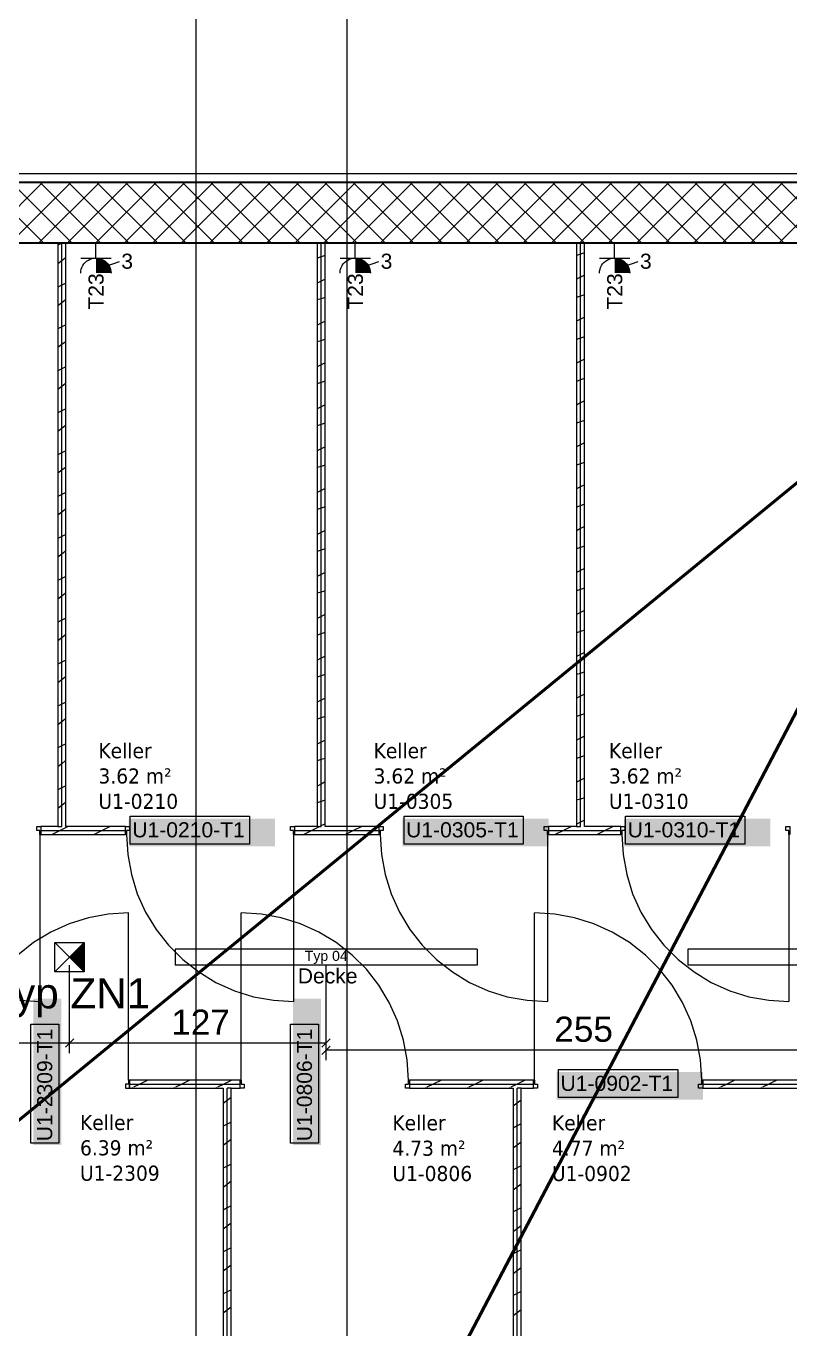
# Model space of a CAD drawing. Extents: x -1132 to 613, y -179 to 712.
# Drawn here: x -728.7 to -652.8, y 447.5 to 577 of the extents above; entities that cross this region are included whole.
import ezdxf
from ezdxf.lldxf.tags import DXFTag

# ---------------------------------------------------------------- set-up
doc = ezdxf.new("R2010")
doc.units = 0
doc.layers.get('0').update_dxf_attribs({"lineweight": 13})
for name, color, linetype, lineweight in [('A-AREA-____-IDEN', 7, 'Continuous', 5), ('A-DOOR-____-IDEN', 7, 'Continuous', 5), ('A-DOOR-FRAM-MCUT', 7, 'Continuous', 9), ('A-DOOR-OPNG-OTLN', 7, 'Continuous', 9), ('A-WALL-____-MCUT', 7, 'Continuous', 35), ('A-WALL-____-PATT', 7, 'Continuous', 35), ('A-WALL-FNSH-MCUT', 7, 'Continuous', 35), ('S-GRID-____-OTLN', 7, 'Continuous', 5)]:
    doc.layers.add(name, color=color, linetype=linetype, lineweight=lineweight)
for name, color, linetype, lineweight, true_color in [('A-DETL-____-OTLN', 5, 'Continuous', 9, 0x0000ff), ('EL01_VVV_Mass', 7, 'Continuous', 13, 0xb2b200), ('EL01_WAN_Kraft', 1, 'Continuous', 13, 0xff0000), ('EL01_WAN_Leuchten', 7, 'Continuous', 13, 0x0080ff), ('EL01_WAN_Leuchtentyp', 7, 'Continuous', 13, 0x0099ff), ('EL01_WAN_Notbeleuchtungen', 7, 'Continuous', 13, 0x009900), ('EL01_WAN_Notbeleuchtungentyp', 7, 'Continuous', 13, 0x009900), ('X_Geometrie', 3, 'Continuous', 50, 0x00ff00)]:
    doc.layers.add(name, color=color, linetype=linetype, lineweight=lineweight, true_color=true_color)
doc.styles.get("Standard").update_dxf_attribs({"font": 'arial.ttf'})
tags = doc.linetypes.add('_Rasterlinie_', pattern=[0.375, 0.2, -0.05, 0.075, -0.05]).pattern_tags.tags
tags[10:11] = [DXFTag(74, 4), DXFTag(75, 0), DXFTag(340, '0'), DXFTag(46, 1.0), DXFTag(50, 0.0), DXFTag(44, 0.0), DXFTag(45, 0.0)]
tags[8:9] = [DXFTag(74, 4), DXFTag(75, 0), DXFTag(340, '0'), DXFTag(46, 1.0), DXFTag(50, 0.0), DXFTag(44, 0.0), DXFTag(45, 0.0)]
tags[6:7] = [DXFTag(74, 4), DXFTag(75, 0), DXFTag(340, '0'), DXFTag(46, 1.0), DXFTag(50, 0.0), DXFTag(44, 0.0), DXFTag(45, 0.0)]
tags[4:5] = [DXFTag(74, 4), DXFTag(75, 0), DXFTag(340, '0'), DXFTag(46, 1.0), DXFTag(50, 0.0), DXFTag(44, 0.0), DXFTag(45, 0.0)]
tags = doc.linetypes.add('_Strichliert - Fein_', pattern=[0.15, 0.1, -0.05]).pattern_tags.tags
tags[6:7] = [DXFTag(74, 4), DXFTag(75, 0), DXFTag(340, '0'), DXFTag(46, 1.0), DXFTag(50, 0.0), DXFTag(44, 0.0), DXFTag(45, 0.0)]
tags[4:5] = [DXFTag(74, 4), DXFTag(75, 0), DXFTag(340, '0'), DXFTag(46, 1.0), DXFTag(50, 0.0), DXFTag(44, 0.0), DXFTag(45, 0.0)]

# ---------------------------------------------------------------- blocks, each defined once
blk = doc.blocks.new('Referenz-A0UNPDE96I', base_point=(-1115.89, -117.37))
at = {"layer": 'A-DETL-____-OTLN', "color": 0, "linetype": '_Strichliert - Fein_', "ltscale": 0.13}
blk.add_line((72.2, 562.36), (-1107.61, 562.36), dxfattribs=at)
at = {"layer": 'A-DOOR-____-IDEN', "color": 0, "linetype": 'Continuous', "ltscale": 0.13}
for p, q in [((-718.34, 498.51), (-706.5, 498.51)), ((-718.34, 495.73), (-718.34, 498.51)), ((-706.5, 498.51), (-706.5, 495.73)), ((-691.14, 498.51), (-679.3, 498.51)), ((-691.14, 495.73), (-691.14, 498.51)), ((-679.3, 498.51), (-679.3, 495.73)), ((-669.14, 498.51), (-657.3, 498.51)), ((-669.14, 495.73), (-669.14, 498.51)), ((-657.3, 498.51), (-657.3, 495.73)), ((-706.5, 495.73), (-718.34, 495.73)), ((-679.3, 495.73), (-691.14, 495.73)), ((-657.3, 495.73), (-669.14, 495.73)), ((-728.21, 466), (-728.21, 477.84)), ((-728.21, 477.84), (-725.43, 477.84)), ((-725.43, 477.84), (-725.43, 466)), ((-702.41, 466), (-702.41, 477.84)), ((-702.41, 477.84), (-699.63, 477.84)), ((-699.63, 477.84), (-699.63, 466)), ((-675.8, 473.31), (-663.96, 473.31)), ((-675.8, 470.53), (-675.8, 473.31)), ((-663.96, 473.31), (-663.96, 470.53)), ((-663.96, 470.53), (-675.8, 470.53)), ((-725.43, 466), (-728.21, 466)), ((-699.63, 466), (-702.41, 466))]:
    blk.add_line(p, q, dxfattribs=at)
at = {"layer": 'A-DOOR-____-IDEN', "color": 7, "linetype": 'Continuous', "ltscale": 0.13, "true_color": 0xffffff}
for points in [[(-718.51, 495.51), (-703.97, 495.51), (-718.51, 498.27)], [(-703.97, 495.51), (-718.51, 498.27), (-703.97, 498.27)], [(-691.31, 495.51), (-676.77, 495.51), (-691.31, 498.27)], [(-676.77, 495.51), (-691.31, 498.27), (-676.77, 498.27)], [(-669.31, 495.51), (-654.77, 495.51), (-669.31, 498.27)], [(-654.77, 495.51), (-669.31, 498.27), (-654.77, 498.27)], [(-727.96, 465.83), (-725.2, 465.83), (-727.96, 480.37)], [(-725.2, 465.83), (-727.96, 480.37), (-725.2, 480.37)], [(-702.16, 465.83), (-699.4, 465.83), (-702.16, 480.37)], [(-699.4, 465.83), (-702.16, 480.37), (-699.4, 480.37)], [(-675.98, 470.31), (-661.44, 470.31), (-675.98, 473.07)], [(-661.44, 470.31), (-675.98, 473.07), (-661.44, 473.07)]]:
    blk.add_solid(points, dxfattribs=at)
at = {"layer": 'A-DOOR-FRAM-MCUT', "color": 0, "linetype": 'Continuous', "ltscale": 0.13}
for p, q in [((-727.61, 497.48), (-727.21, 497.48)), ((-727.61, 497.08), (-727.61, 497.48)), ((-727.21, 497.48), (-727.21, 496.68)), ((-718.81, 497.48), (-718.41, 497.48)), ((-718.81, 496.68), (-718.81, 497.48)), ((-718.41, 497.48), (-718.41, 497.08)), ((-702.41, 497.48), (-702.01, 497.48)), ((-702.41, 497.08), (-702.41, 497.48)), ((-702.01, 497.48), (-702.01, 496.68)), ((-693.61, 497.48), (-693.21, 497.48)), ((-693.61, 496.68), (-693.61, 497.48)), ((-693.21, 497.48), (-693.21, 497.08)), ((-677.21, 497.48), (-676.81, 497.48)), ((-677.21, 497.08), (-677.21, 497.48)), ((-676.81, 497.48), (-676.81, 496.68)), ((-669.61, 497.48), (-669.21, 497.48)), ((-669.61, 496.68), (-669.61, 497.48)), ((-669.21, 497.48), (-669.21, 497.08)), ((-653.21, 497.48), (-652.81, 497.48)), ((-653.21, 497.08), (-653.21, 497.48)), ((-652.81, 497.48), (-652.81, 496.68)), ((-727.31, 497.08), (-727.61, 497.08)), ((-727.31, 496.68), (-727.31, 497.08)), ((-727.21, 496.68), (-727.31, 496.68)), ((-718.71, 496.68), (-718.81, 496.68)), ((-718.71, 497.08), (-718.71, 496.68)), ((-718.41, 497.08), (-718.71, 497.08)), ((-702.11, 497.08), (-702.41, 497.08)), ((-702.11, 496.68), (-702.11, 497.08)), ((-702.01, 496.68), (-702.11, 496.68)), ((-693.51, 496.68), (-693.61, 496.68)), ((-693.51, 497.08), (-693.51, 496.68)), ((-693.21, 497.08), (-693.51, 497.08)), ((-676.91, 497.08), (-677.21, 497.08)), ((-676.91, 496.68), (-676.91, 497.08)), ((-676.81, 496.68), (-676.91, 496.68)), ((-669.51, 496.68), (-669.61, 496.68)), ((-669.51, 497.08), (-669.51, 496.68)), ((-669.21, 497.08), (-669.51, 497.08)), ((-652.91, 497.08), (-653.21, 497.08)), ((-652.91, 496.68), (-652.91, 497.08)), ((-652.81, 496.68), (-652.91, 496.68)), ((-718.51, 471.88), (-718.81, 471.88)), ((-718.81, 471.88), (-718.81, 471.48)), ((-718.81, 471.48), (-718.41, 471.48)), ((-718.41, 472.28), (-718.51, 472.28)), ((-718.51, 472.28), (-718.51, 471.88)), ((-718.41, 471.48), (-718.41, 472.28)), ((-707.41, 471.48), (-707.41, 472.28)), ((-707.41, 472.28), (-707.31, 472.28)), ((-707.01, 471.48), (-707.41, 471.48)), ((-707.31, 472.28), (-707.31, 471.88)), ((-707.31, 471.88), (-707.01, 471.88)), ((-707.01, 471.88), (-707.01, 471.48)), ((-691.01, 471.88), (-690.71, 471.88)), ((-691.01, 471.48), (-691.01, 471.88)), ((-690.61, 471.48), (-691.01, 471.48)), ((-690.71, 471.88), (-690.71, 472.28)), ((-690.71, 472.28), (-690.61, 472.28)), ((-690.61, 472.28), (-690.61, 471.48)), ((-678.28, 471.48), (-678.28, 472.28)), ((-678.28, 472.28), (-678.18, 472.28)), ((-677.88, 471.48), (-678.28, 471.48)), ((-678.18, 472.28), (-678.18, 471.88)), ((-678.18, 471.88), (-677.88, 471.88)), ((-677.88, 471.88), (-677.88, 471.48)), ((-661.88, 471.88), (-661.58, 471.88)), ((-661.88, 471.48), (-661.88, 471.88)), ((-661.48, 471.48), (-661.88, 471.48)), ((-661.58, 471.88), (-661.58, 472.28)), ((-661.58, 472.28), (-661.48, 472.28)), ((-661.48, 472.28), (-661.48, 471.48))]:
    blk.add_line(p, q, dxfattribs=at)
at = {"layer": 'A-DOOR-OPNG-OTLN', "color": 0, "linetype": 'Continuous', "ltscale": 0.13}
for p, q in [((-727.31, 496.68), (-727.31, 480.08)), ((-718.71, 496.68), (-718.59, 494.68)), ((-702.11, 496.68), (-702.11, 480.08)), ((-693.51, 496.68), (-693.39, 494.68)), ((-676.91, 496.68), (-676.91, 480.08)), ((-669.51, 496.68), (-669.39, 494.68)), ((-652.91, 496.68), (-652.91, 480.08)), ((-718.59, 494.68), (-718.23, 492.71)), ((-693.39, 494.68), (-693.03, 492.71)), ((-669.39, 494.68), (-669.03, 492.71)), ((-718.23, 492.71), (-717.64, 490.79)), ((-693.03, 492.71), (-692.44, 490.79)), ((-669.03, 492.71), (-668.44, 490.79)), ((-717.64, 490.79), (-716.81, 488.96)), ((-692.44, 490.79), (-691.61, 488.96)), ((-668.44, 490.79), (-667.61, 488.96)), ((-722.49, 488.4), (-724.4, 487.8)), ((-720.52, 488.76), (-722.49, 488.4)), ((-718.51, 488.88), (-720.52, 488.76)), ((-718.51, 472.28), (-718.51, 488.88)), ((-716.81, 488.96), (-715.78, 487.25)), ((-707.31, 472.28), (-707.31, 488.88)), ((-705.31, 488.76), (-707.31, 488.88)), ((-703.34, 488.4), (-705.31, 488.76)), ((-701.43, 487.8), (-703.34, 488.4)), ((-691.61, 488.96), (-690.58, 487.25)), ((-678.18, 472.28), (-678.18, 488.88)), ((-676.18, 488.76), (-678.18, 488.88)), ((-674.21, 488.4), (-676.18, 488.76)), ((-672.29, 487.8), (-674.21, 488.4)), ((-667.61, 488.96), (-666.58, 487.25)), ((-726.23, 486.98), (-727.94, 485.94)), ((-724.4, 487.8), (-726.23, 486.98)), ((-715.78, 487.25), (-714.54, 485.67)), ((-699.6, 486.98), (-701.43, 487.8)), ((-697.88, 485.94), (-699.6, 486.98)), ((-690.58, 487.25), (-689.34, 485.67)), ((-670.47, 486.98), (-672.29, 487.8)), ((-668.75, 485.94), (-670.47, 486.98)), ((-666.58, 487.25), (-665.34, 485.67)), ((-727.94, 485.94), (-729.52, 484.7)), ((-714.54, 485.67), (-713.12, 484.25)), ((-696.31, 484.7), (-697.88, 485.94)), ((-689.34, 485.67), (-687.92, 484.25)), ((-667.17, 484.7), (-668.75, 485.94)), ((-665.34, 485.67), (-663.92, 484.25)), ((-694.89, 483.29), (-696.31, 484.7)), ((-665.76, 483.29), (-667.17, 484.7)), ((-713.12, 484.25), (-711.54, 483.02)), ((-693.65, 481.71), (-694.89, 483.29)), ((-687.92, 484.25), (-686.34, 483.02)), ((-664.52, 481.71), (-665.76, 483.29)), ((-663.92, 484.25), (-662.34, 483.02)), ((-711.54, 483.02), (-709.83, 481.98)), ((-709.83, 481.98), (-708, 481.16)), ((-686.34, 483.02), (-684.63, 481.98)), ((-684.63, 481.98), (-682.8, 481.16)), ((-662.34, 483.02), (-660.63, 481.98)), ((-660.63, 481.98), (-658.8, 481.16)), ((-708, 481.16), (-706.09, 480.56)), ((-706.09, 480.56), (-704.12, 480.2)), ((-692.62, 479.99), (-693.65, 481.71)), ((-682.8, 481.16), (-680.89, 480.56)), ((-680.89, 480.56), (-678.92, 480.2)), ((-663.48, 479.99), (-664.52, 481.71)), ((-658.8, 481.16), (-656.89, 480.56)), ((-656.89, 480.56), (-654.92, 480.2)), ((-729.32, 480.2), (-727.31, 480.08)), ((-704.12, 480.2), (-702.11, 480.08)), ((-691.79, 478.16), (-692.62, 479.99)), ((-678.92, 480.2), (-676.91, 480.08)), ((-662.66, 478.16), (-663.48, 479.99)), ((-654.92, 480.2), (-652.91, 480.08)), ((-691.2, 476.25), (-691.79, 478.16)), ((-662.06, 476.25), (-662.66, 478.16)), ((-690.84, 474.28), (-691.2, 476.25)), ((-661.7, 474.28), (-662.06, 476.25)), ((-690.71, 472.28), (-690.84, 474.28)), ((-661.58, 472.28), (-661.7, 474.28))]:
    blk.add_line(p, q, dxfattribs=at)
at = {"layer": 'A-WALL-____-MCUT', "color": 0, "linetype": 'Continuous', "ltscale": 0.35}
for p, q in [((59.39, 561.48), (-1107.61, 561.48)), ((-775.31, 555.48), (-648.27, 555.48))]:
    blk.add_line(p, q, dxfattribs=at)
at = {"layer": 'A-WALL-____-MCUT', "color": 0, "linetype": 'Continuous', "lineweight": 9, "ltscale": 0.13}
for p, q in [((-725.15, 497.48), (-725.15, 555.48)), ((-699.39, 497.48), (-699.39, 555.48)), ((-673.63, 497.48), (-673.63, 555.48)), ((-725.55, 497.48), (-725.15, 497.48)), ((-699.79, 497.48), (-699.39, 497.48)), ((-674.03, 497.48), (-673.63, 497.48)), ((-727.21, 497.08), (-718.81, 497.08)), ((-702.01, 497.08), (-693.61, 497.08)), ((-676.81, 497.08), (-669.61, 497.08)), ((-718.41, 471.88), (-707.41, 471.88)), ((-708.71, 432.88), (-708.71, 471.48)), ((-708.31, 471.48), (-708.71, 471.48)), ((-690.61, 471.88), (-678.28, 471.88)), ((-679.91, 403.88), (-679.91, 471.48)), ((-679.51, 471.48), (-679.91, 471.48)), ((-661.48, 471.88), (-649.65, 471.88))]:
    blk.add_line(p, q, dxfattribs=at)
at = {"layer": 'A-WALL-____-PATT', "color": 0, "linetype": 'Continuous', "lineweight": 9, "ltscale": 0.13}
for p, q in [((-733.06, 555.48), (-727.06, 561.48)), ((-726.96, 555.48), (-732.96, 561.48)), ((-730.23, 555.48), (-724.23, 561.48)), ((-724.13, 555.48), (-730.13, 561.48)), ((-727.41, 555.48), (-721.41, 561.48)), ((-721.3, 555.48), (-727.3, 561.48)), ((-724.58, 555.48), (-718.58, 561.48)), ((-718.48, 555.48), (-724.48, 561.48)), ((-721.75, 555.48), (-715.75, 561.48)), ((-715.65, 555.48), (-721.65, 561.48)), ((-718.92, 555.48), (-712.92, 561.48)), ((-712.82, 555.48), (-718.82, 561.48)), ((-716.09, 555.48), (-710.09, 561.48)), ((-709.99, 555.48), (-715.99, 561.48)), ((-713.26, 555.48), (-707.26, 561.48)), ((-707.16, 555.48), (-713.16, 561.48)), ((-710.44, 555.48), (-704.44, 561.48)), ((-704.33, 555.48), (-710.33, 561.48)), ((-707.61, 555.48), (-701.61, 561.48)), ((-701.5, 555.48), (-707.5, 561.48)), ((-704.78, 555.48), (-698.78, 561.48)), ((-698.68, 555.48), (-704.68, 561.48)), ((-701.95, 555.48), (-695.95, 561.48)), ((-695.85, 555.48), (-701.85, 561.48)), ((-699.12, 555.48), (-693.12, 561.48)), ((-693.02, 555.48), (-699.02, 561.48)), ((-696.29, 555.48), (-690.29, 561.48)), ((-690.19, 555.48), (-696.19, 561.48)), ((-693.47, 555.48), (-687.47, 561.48)), ((-687.36, 555.48), (-693.36, 561.48)), ((-690.64, 555.48), (-684.64, 561.48)), ((-684.53, 555.48), (-690.53, 561.48)), ((-687.81, 555.48), (-681.81, 561.48)), ((-681.71, 555.48), (-687.71, 561.48)), ((-684.98, 555.48), (-678.98, 561.48)), ((-678.88, 555.48), (-684.88, 561.48)), ((-682.15, 555.48), (-676.15, 561.48)), ((-676.05, 555.48), (-682.05, 561.48)), ((-679.32, 555.48), (-673.32, 561.48)), ((-673.22, 555.48), (-679.22, 561.48)), ((-676.49, 555.48), (-670.49, 561.48)), ((-670.39, 555.48), (-676.39, 561.48)), ((-673.67, 555.48), (-667.67, 561.48)), ((-667.56, 555.48), (-673.56, 561.48)), ((-670.84, 555.48), (-664.84, 561.48)), ((-664.74, 555.48), (-670.74, 561.48)), ((-668.01, 555.48), (-662.01, 561.48)), ((-661.91, 555.48), (-667.91, 561.48)), ((-665.18, 555.48), (-659.18, 561.48)), ((-659.08, 555.48), (-665.08, 561.48)), ((-662.35, 555.48), (-656.35, 561.48)), ((-656.25, 555.48), (-662.25, 561.48)), ((-659.52, 555.48), (-653.52, 561.48)), ((-653.42, 555.48), (-659.42, 561.48)), ((-656.7, 555.48), (-650.7, 561.48)), ((-650.59, 555.48), (-656.59, 561.48)), ((-653.87, 555.48), (-647.87, 561.48)), ((-647.76, 555.48), (-653.76, 561.48)), ((-725.15, 555.46), (-725.55, 555.26)), ((-725.12, 555.48), (-725.15, 555.46)), ((-673.63, 554.35), (-674.03, 554.22)), ((-673.23, 554.48), (-673.63, 554.35)), ((-725.15, 553.7), (-725.55, 553.4)), ((-724.81, 553.96), (-725.15, 553.7)), ((-699.39, 554.09), (-699.76, 553.97)), ((-698.99, 554.23), (-699.39, 554.09)), ((-699.39, 551.68), (-699.79, 551.48)), ((-698.99, 551.88), (-699.39, 551.68)), ((-673.63, 552.07), (-674.03, 551.87)), ((-673.23, 552.27), (-673.63, 552.07)), ((-725.15, 551.29), (-725.55, 551.09)), ((-724.75, 551.49), (-725.15, 551.29)), ((-725.15, 549.54), (-725.55, 549.24)), ((-724.81, 549.8), (-725.15, 549.54)), ((-699.39, 549.93), (-699.76, 549.81)), ((-698.99, 550.06), (-699.39, 549.93)), ((-673.63, 550.19), (-674.03, 550.05)), ((-673.23, 550.32), (-673.63, 550.19)), ((-673.63, 547.9), (-674.03, 547.7)), ((-673.23, 548.1), (-673.63, 547.9)), ((-725.15, 547.13), (-725.55, 546.93)), ((-724.75, 547.33), (-725.15, 547.13)), ((-699.39, 547.51), (-699.79, 547.31)), ((-698.99, 547.71), (-699.39, 547.51)), ((-725.15, 545.37), (-725.55, 545.07)), ((-724.81, 545.63), (-725.15, 545.37)), ((-699.39, 545.76), (-699.76, 545.64)), ((-698.99, 545.9), (-699.39, 545.76)), ((-673.63, 546.02), (-674.03, 545.89)), ((-673.23, 546.16), (-673.63, 546.02)), ((-673.23, 543.94), (-673.63, 543.74)), ((-725.15, 542.96), (-725.55, 542.76)), ((-724.75, 543.16), (-725.15, 542.96)), ((-699.39, 543.35), (-699.79, 543.15)), ((-698.99, 543.55), (-699.39, 543.35)), ((-673.63, 543.74), (-674.03, 543.54)), ((-724.8, 541.47), (-725.15, 541.21)), ((-699.39, 541.6), (-699.76, 541.48)), ((-698.99, 541.73), (-699.39, 541.6)), ((-673.63, 541.86), (-674.03, 541.72)), ((-673.23, 541.99), (-673.63, 541.86)), ((-725.15, 541.21), (-725.55, 540.91)), ((-725.15, 538.8), (-725.55, 538.6)), ((-724.75, 539), (-725.15, 538.8)), ((-699.39, 539.19), (-699.79, 538.99)), ((-698.99, 539.39), (-699.39, 539.19)), ((-673.63, 539.57), (-674.03, 539.37)), ((-673.23, 539.77), (-673.63, 539.57)), ((-699.39, 537.44), (-699.76, 537.31)), ((-698.99, 537.57), (-699.39, 537.44)), ((-673.63, 537.69), (-674.03, 537.56)), ((-673.23, 537.83), (-673.63, 537.69)), ((-725.15, 537.04), (-725.55, 536.74)), ((-724.8, 537.3), (-725.15, 537.04)), ((-724.75, 534.83), (-725.15, 534.63)), ((-699.39, 535.02), (-699.79, 534.82)), ((-698.99, 535.22), (-699.39, 535.02)), ((-673.63, 535.41), (-674.03, 535.21)), ((-673.23, 535.61), (-673.63, 535.41)), ((-725.15, 534.63), (-725.55, 534.43)), ((-673.63, 533.53), (-674.03, 533.39)), ((-673.23, 533.66), (-673.63, 533.53)), ((-725.15, 532.88), (-725.55, 532.58)), ((-724.8, 533.14), (-725.15, 532.88)), ((-699.39, 533.27), (-699.76, 533.15)), ((-698.99, 533.4), (-699.39, 533.27)), ((-698.99, 531.06), (-699.39, 530.86)), ((-673.63, 531.24), (-674.03, 531.04)), ((-673.23, 531.44), (-673.63, 531.24)), ((-725.15, 530.47), (-725.55, 530.27)), ((-724.75, 530.67), (-725.15, 530.47)), ((-699.39, 530.86), (-699.79, 530.66)), ((-725.15, 528.71), (-725.55, 528.41)), ((-724.8, 528.97), (-725.15, 528.71)), ((-699.39, 529.11), (-699.76, 528.99)), ((-698.99, 529.24), (-699.39, 529.11)), ((-673.63, 529.36), (-674.03, 529.23)), ((-673.23, 529.5), (-673.63, 529.36)), ((-673.63, 527.08), (-674.03, 526.88)), ((-673.23, 527.28), (-673.63, 527.08)), ((-725.15, 526.31), (-725.55, 526.11)), ((-724.75, 526.51), (-725.15, 526.31)), ((-699.39, 526.69), (-699.79, 526.49)), ((-698.99, 526.89), (-699.39, 526.69)), ((-725.15, 524.55), (-725.55, 524.25)), ((-724.8, 524.81), (-725.15, 524.55)), ((-699.39, 524.94), (-699.76, 524.82)), ((-698.99, 525.07), (-699.39, 524.94)), ((-673.63, 525.2), (-674.03, 525.07)), ((-673.23, 525.33), (-673.63, 525.2)), ((-725.15, 522.14), (-725.55, 521.94)), ((-724.75, 522.34), (-725.15, 522.14)), ((-699.39, 522.53), (-699.79, 522.33)), ((-698.99, 522.73), (-699.39, 522.53)), ((-673.63, 522.91), (-674.03, 522.71)), ((-673.23, 523.11), (-673.63, 522.91)), ((-724.8, 520.65), (-725.15, 520.38)), ((-699.39, 520.78), (-699.76, 520.66)), ((-698.99, 520.91), (-699.39, 520.78)), ((-673.63, 521.03), (-674.03, 520.9)), ((-673.23, 521.17), (-673.63, 521.03)), ((-725.15, 520.38), (-725.55, 520.08)), ((-724.75, 518.18), (-725.15, 517.98)), ((-699.39, 518.36), (-699.79, 518.16)), ((-698.99, 518.56), (-699.39, 518.36)), ((-673.63, 518.75), (-674.03, 518.55)), ((-673.23, 518.95), (-673.63, 518.75)), ((-725.15, 517.98), (-725.55, 517.78)), ((-698.99, 516.75), (-699.39, 516.61)), ((-673.63, 516.87), (-674.03, 516.74)), ((-673.23, 517), (-673.63, 516.87)), ((-725.15, 516.22), (-725.55, 515.92)), ((-724.8, 516.48), (-725.15, 516.22)), ((-699.39, 516.61), (-699.76, 516.49)), ((-699.39, 514.2), (-699.79, 514)), ((-698.99, 514.4), (-699.39, 514.2)), ((-673.63, 514.58), (-674.03, 514.38)), ((-673.23, 514.78), (-673.63, 514.58)), ((-725.15, 513.81), (-725.55, 513.61)), ((-724.75, 514.01), (-725.15, 513.81)), ((-673.23, 512.84), (-673.63, 512.7)), ((-725.15, 512.05), (-725.55, 511.75)), ((-724.8, 512.32), (-725.15, 512.05)), ((-699.39, 512.45), (-699.76, 512.33)), ((-698.99, 512.58), (-699.39, 512.45)), ((-673.63, 512.7), (-674.03, 512.57)), ((-698.99, 510.23), (-699.39, 510.03)), ((-673.63, 510.42), (-674.03, 510.22)), ((-673.23, 510.62), (-673.63, 510.42)), ((-725.15, 509.65), (-725.55, 509.45)), ((-724.75, 509.85), (-725.15, 509.65)), ((-699.39, 510.03), (-699.79, 509.83)), ((-725.15, 507.89), (-725.55, 507.59)), ((-724.8, 508.15), (-725.15, 507.89)), ((-699.39, 508.28), (-699.76, 508.16)), ((-698.99, 508.42), (-699.39, 508.28)), ((-673.63, 508.54), (-674.03, 508.41)), ((-673.23, 508.67), (-673.63, 508.54)), ((-673.23, 506.45), (-673.63, 506.25)), ((-725.15, 505.48), (-725.55, 505.28)), ((-724.75, 505.68), (-725.15, 505.48)), ((-699.39, 505.87), (-699.79, 505.67)), ((-698.99, 506.07), (-699.39, 505.87)), ((-673.63, 506.25), (-674.03, 506.05)), ((-724.8, 503.99), (-725.15, 503.72)), ((-699.39, 504.12), (-699.76, 504)), ((-698.99, 504.25), (-699.39, 504.12)), ((-673.63, 504.37), (-674.03, 504.24)), ((-673.23, 504.51), (-673.63, 504.37)), ((-725.15, 503.72), (-725.55, 503.42)), ((-725.15, 501.32), (-725.55, 501.12)), ((-724.75, 501.52), (-725.15, 501.32)), ((-699.39, 501.7), (-699.79, 501.5)), ((-698.99, 501.9), (-699.39, 501.7)), ((-673.63, 502.09), (-674.03, 501.89)), ((-673.23, 502.29), (-673.63, 502.09)), ((-699.39, 499.95), (-699.76, 499.83)), ((-698.99, 500.09), (-699.39, 499.95)), ((-673.63, 500.21), (-674.03, 500.08)), ((-673.23, 500.34), (-673.63, 500.21)), ((-725.15, 499.56), (-725.55, 499.26)), ((-724.8, 499.82), (-725.15, 499.56)), ((-724.5, 497.48), (-725.3, 497.08)), ((-720.33, 497.48), (-721.13, 497.08)), ((-699.51, 497.48), (-700.31, 497.08)), ((-699.39, 497.54), (-699.51, 497.48)), ((-698.99, 497.74), (-699.39, 497.54)), ((-695.35, 497.48), (-696.15, 497.08)), ((-674.52, 497.48), (-675.32, 497.08)), ((-673.63, 497.92), (-674.03, 497.72)), ((-673.23, 498.12), (-673.63, 497.92)), ((-670.36, 497.48), (-671.16, 497.08)), ((-725.3, 497.08), (-726.1, 496.68)), ((-721.13, 497.08), (-721.93, 496.68)), ((-700.31, 497.08), (-701.11, 496.68)), ((-696.15, 497.08), (-696.95, 496.68)), ((-675.32, 497.08), (-676.12, 496.68)), ((-671.16, 497.08), (-671.96, 496.68)), ((-718.08, 471.51), (-718.18, 471.48)), ((-717.39, 471.88), (-718.02, 471.56)), ((-716.59, 472.28), (-717.39, 471.88)), ((-713.92, 471.51), (-714.02, 471.48)), ((-713.23, 471.88), (-713.85, 471.56)), ((-712.43, 472.28), (-713.23, 471.88)), ((-709.75, 471.51), (-709.85, 471.48)), ((-709.06, 471.88), (-709.69, 471.56)), ((-708.26, 472.28), (-709.06, 471.88)), ((-688.92, 471.51), (-689.03, 471.48)), ((-688.24, 471.88), (-688.87, 471.56)), ((-687.44, 472.28), (-688.24, 471.88)), ((-684.76, 471.51), (-684.87, 471.48)), ((-684.07, 471.88), (-684.7, 471.56)), ((-683.27, 472.28), (-684.07, 471.88)), ((-680.59, 471.51), (-680.7, 471.48)), ((-679.91, 471.88), (-680.54, 471.56)), ((-679.11, 472.28), (-679.91, 471.88)), ((-659.77, 471.51), (-659.88, 471.48)), ((-659.08, 471.88), (-659.71, 471.56)), ((-658.28, 472.28), (-659.08, 471.88)), ((-655.6, 471.51), (-655.71, 471.48)), ((-654.92, 471.88), (-655.55, 471.56)), ((-654.12, 472.28), (-654.92, 471.88)), ((-708.71, 470.24), (-709.11, 469.94)), ((-708.31, 470.54), (-708.71, 470.24)), ((-679.51, 470.27), (-679.91, 469.97)), ((-679.91, 469.97), (-680.31, 469.67)), ((-708.71, 467.89), (-709.11, 467.69)), ((-708.31, 468.09), (-708.71, 467.89)), ((-679.91, 467.71), (-680.31, 467.51)), ((-679.51, 467.91), (-679.91, 467.71)), ((-708.31, 466.37), (-708.71, 466.07)), ((-708.71, 466.07), (-709.11, 465.77)), ((-679.91, 465.81), (-680.31, 465.51)), ((-679.51, 466.11), (-679.91, 465.81)), ((-708.71, 463.72), (-709.11, 463.52)), ((-708.31, 463.92), (-708.71, 463.72)), ((-679.51, 463.74), (-679.91, 463.54)), ((-679.91, 463.54), (-680.31, 463.34)), ((-708.71, 461.91), (-709.11, 461.61)), ((-708.31, 462.21), (-708.71, 461.91)), ((-679.91, 461.64), (-680.31, 461.34)), ((-679.51, 461.94), (-679.91, 461.64)), ((-708.31, 459.76), (-708.71, 459.56)), ((-708.71, 459.56), (-709.11, 459.36)), ((-679.91, 459.38), (-680.31, 459.18)), ((-679.51, 459.58), (-679.91, 459.38)), ((-708.71, 457.74), (-709.11, 457.44)), ((-708.31, 458.04), (-708.71, 457.74)), ((-679.91, 457.48), (-680.31, 457.18)), ((-679.51, 457.78), (-679.91, 457.48)), ((-708.71, 455.39), (-709.11, 455.19)), ((-708.31, 455.59), (-708.71, 455.39)), ((-679.91, 455.21), (-680.31, 455.01)), ((-679.51, 455.41), (-679.91, 455.21)), ((-708.71, 453.58), (-709.11, 453.28)), ((-708.31, 453.88), (-708.71, 453.58)), ((-679.91, 453.31), (-680.31, 453.01)), ((-679.51, 453.61), (-679.91, 453.31)), ((-708.71, 451.23), (-709.11, 451.03)), ((-708.31, 451.43), (-708.71, 451.23)), ((-679.91, 451.05), (-680.31, 450.85)), ((-679.51, 451.25), (-679.91, 451.05)), ((-708.71, 449.41), (-709.11, 449.11)), ((-708.31, 449.71), (-708.71, 449.41)), ((-679.51, 449.45), (-679.91, 449.15)), ((-679.91, 449.15), (-680.31, 448.85))]:
    blk.add_line(p, q, dxfattribs=at)
at = {"layer": 'A-WALL-FNSH-MCUT', "color": 0, "linetype": 'Continuous', "lineweight": 9, "ltscale": 0.13}
for p, q in [((-725.55, 555.48), (-725.55, 497.48)), ((-724.75, 497.48), (-724.75, 555.48)), ((-699.79, 555.48), (-699.79, 497.48)), ((-698.99, 497.48), (-698.99, 555.48)), ((-674.03, 555.48), (-674.03, 497.48)), ((-673.23, 497.48), (-673.23, 555.48)), ((-725.55, 497.48), (-727.21, 497.48)), ((-727.21, 497.48), (-727.21, 496.68)), ((-718.81, 497.48), (-724.75, 497.48)), ((-718.81, 496.68), (-718.81, 497.48)), ((-699.79, 497.48), (-702.01, 497.48)), ((-702.01, 497.48), (-702.01, 496.68)), ((-693.61, 497.48), (-698.99, 497.48)), ((-693.61, 496.68), (-693.61, 497.48)), ((-674.03, 497.48), (-676.81, 497.48)), ((-676.81, 497.48), (-676.81, 496.68)), ((-669.61, 497.48), (-673.23, 497.48)), ((-669.61, 496.68), (-669.61, 497.48)), ((-727.21, 496.68), (-718.81, 496.68)), ((-702.01, 496.68), (-693.61, 496.68)), ((-676.81, 496.68), (-669.61, 496.68)), ((-707.41, 472.28), (-718.41, 472.28)), ((-718.41, 472.28), (-718.41, 471.48)), ((-718.41, 471.48), (-709.11, 471.48)), ((-709.11, 471.48), (-709.11, 432.88)), ((-708.31, 471.48), (-707.41, 471.48)), ((-708.31, 432.88), (-708.31, 471.48)), ((-707.41, 471.48), (-707.41, 472.28)), ((-678.28, 472.28), (-690.61, 472.28)), ((-690.61, 472.28), (-690.61, 471.48)), ((-690.61, 471.48), (-680.31, 471.48)), ((-680.31, 471.48), (-680.31, 403.88)), ((-679.51, 471.48), (-678.28, 471.48)), ((-679.51, 403.88), (-679.51, 471.48)), ((-678.28, 471.48), (-678.28, 472.28)), ((-649.65, 472.28), (-661.48, 472.28)), ((-661.48, 472.28), (-661.48, 471.48)), ((-661.48, 471.48), (-651.31, 471.48))]:
    blk.add_line(p, q, dxfattribs=at)
at = {"layer": 'S-GRID-____-OTLN', "color": 0, "linetype": '_Rasterlinie_', "ltscale": 0.13}
for p, q in [((-711.81, 645.66), (-711.81, 244.87)), ((-696.81, -113.6), (-696.81, 631.48))]:
    blk.add_line(p, q, dxfattribs=at)
at = {"layer": 'X_Geometrie', "color": 0, "linetype": 'Continuous', "ltscale": 0.5}
for p, q in [((-769.34, 435.55), (-631.35, 548.69)), ((-631.35, 548.69), (-706.84, 404.57))]:
    blk.add_line(p, q, dxfattribs=at)
at = {"layer": 'A-AREA-____-IDEN', "color": 0, "linetype": 'Continuous', "ltscale": 0.13, "char_height": 1.5, "attachment_point": 1}
for s, insert in [('{\\W0.9;\\fVerdana;Keller}', (-721.5, 505.76)), ('{\\W0.9;\\fVerdana;Keller}', (-694.17, 505.76)), ('{\\W0.9;\\fVerdana;Keller}', (-670.79, 505.76)), ('{\\W0.9;\\fVerdana;3.62 m²}', (-721.5, 503.25)), ('{\\W0.9;\\fVerdana;3.62 m²}', (-694.17, 503.25)), ('{\\W0.9;\\fVerdana;3.62 m²}', (-670.79, 503.25)), ('{\\W0.9;\\fVerdana;U1-0210}', (-721.5, 500.73)), ('{\\W0.9;\\fVerdana;U1-0305}', (-694.17, 500.73)), ('{\\W0.9;\\fVerdana;U1-0310}', (-670.79, 500.73)), ('{\\W0.9;\\fVerdana;Keller}', (-723.33, 468.8)), ('{\\W0.9;\\fVerdana;Keller}', (-692.3, 468.77)), ('{\\W0.9;\\fVerdana;Keller}', (-676.45, 468.77)), ('{\\W0.9;\\fVerdana;6.39 m²}', (-723.33, 466.29)), ('{\\W0.9;\\fVerdana;4.73 m²}', (-692.3, 466.25)), ('{\\W0.9;\\fVerdana;4.77 m²}', (-676.45, 466.25)), ('{\\W0.9;\\fVerdana;U1-2309}', (-723.33, 463.77)), ('{\\W0.9;\\fVerdana;U1-0806}', (-692.3, 463.74)), ('{\\W0.9;\\fVerdana;U1-0902}', (-676.45, 463.74))]:
    blk.add_mtext(s, dxfattribs=dict(at, insert=insert))
at = {"layer": 'A-DOOR-____-IDEN', "color": 0, "linetype": 'Continuous', "ltscale": 0.13, "char_height": 1.5, "attachment_point": 1}
for s, insert in [('{\\fArial;U1-0210-T1}', (-718.14, 497.9)), ('{\\fArial;U1-0305-T1}', (-690.94, 497.9)), ('{\\fArial;U1-0310-T1}', (-668.94, 497.9)), ('{\\fArial;U1-0902-T1}', (-675.6, 472.7))]:
    blk.add_mtext(s, dxfattribs=dict(at, insert=insert))
at = {"layer": 'A-DOOR-____-IDEN', "color": 0, "linetype": 'Continuous', "ltscale": 0.13, "char_height": 1.5, "attachment_point": 1, "rotation": 90}
for s, insert in [('{\\fArial;U1-2309-T1}', (-727.59, 466.2)), ('{\\fArial;U1-0806-T1}', (-701.79, 466.2))]:
    blk.add_mtext(s, dxfattribs=dict(at, insert=insert))
blk = doc.blocks.new('LED-Langfeldleuchte 37W-A0UNPE7F6I', base_point=(-713.89, 483.68))
at = {"color": 0, "lineweight": -2}
for p, q in [((-683.89, 485.28), (-713.89, 485.28)), ((-713.89, 485.28), (-713.89, 483.68)), ((-683.89, 485.28), (-683.89, 483.68)), ((-683.89, 483.68), (-713.89, 483.68))]:
    blk.add_line(p, q, dxfattribs=at)
blk = doc.blocks.new('Bemerkung 1-A0UNPE7H6I', base_point=(-701.01, 484.12))
at = {"color": 0, "lineweight": -2, "insert": (-701.01, 485.12), "char_height": 1, "attachment_point": 1}
blk.add_mtext('{\\fArial;Typ 04}', dxfattribs=at)
blk = doc.blocks.new('Absolute Höhe-A0UNPE7J6I', base_point=(-701.7, 481.88))
at = {"color": 0, "lineweight": -2, "insert": (-701.7, 483.38), "char_height": 1.5, "attachment_point": 1}
blk.add_mtext('{\\fArial;Decke}', dxfattribs=at)
blk = doc.blocks.new('Steckdose T23_ AP_ 3-fach-A0UNPELV6I', base_point=(-723.25, 548.85))
at = {"color": 0, "lineweight": -2}
for p, q in [((-721.75, 553.98), (-721.75, 555.48)), ((-723.25, 553.98), (-720.25, 553.98)), ((-723.2, 552.87), (-723.14, 553.05)), ((-723.14, 553.05), (-723.05, 553.23)), ((-723.05, 553.23), (-722.94, 553.39)), ((-722.94, 553.39), (-722.81, 553.54)), ((-722.81, 553.54), (-722.67, 553.67)), ((-722.67, 553.67), (-722.5, 553.78)), ((-722.5, 553.78), (-722.33, 553.86)), ((-722.33, 553.86), (-722.14, 553.93)), ((-722.14, 553.93), (-721.95, 553.97)), ((-721.95, 553.97), (-721.75, 553.98)), ((-721.75, 553.98), (-721.56, 553.97)), ((-721.56, 553.97), (-721.36, 553.93)), ((-721.36, 553.93), (-721.18, 553.86)), ((-721.18, 553.86), (-721, 553.78)), ((-721, 553.78), (-720.84, 553.67)), ((-720.84, 553.67), (-720.69, 553.54)), ((-720.83, 553.12), (-719.41, 553.63)), ((-720.69, 553.54), (-720.56, 553.39)), ((-720.56, 553.39), (-720.45, 553.23)), ((-720.45, 553.23), (-720.37, 553.05)), ((-720.37, 553.05), (-720.3, 552.87)), ((-723.25, 552.48), (-723.24, 552.67)), ((-723.24, 552.67), (-723.2, 552.87)), ((-720.3, 552.87), (-720.27, 552.67)), ((-720.27, 552.67), (-720.25, 552.48))]:
    blk.add_line(p, q, dxfattribs=at)
for points in [[(-721.75, 553.93), (-721.36, 553.93), (-721.75, 553.98)], [(-721.75, 553.78), (-721, 553.78), (-721.75, 553.93)], [(-721, 553.78), (-721.75, 553.93), (-721.36, 553.93)], [(-721.75, 553.54), (-720.69, 553.54), (-721.75, 553.78)], [(-720.69, 553.54), (-721.75, 553.78), (-721, 553.78)], [(-721.75, 553.23), (-720.45, 553.23), (-721.75, 553.54)], [(-720.45, 553.23), (-721.75, 553.54), (-720.69, 553.54)], [(-721.75, 552.87), (-720.3, 552.87), (-721.75, 553.23)], [(-720.3, 552.87), (-721.75, 553.23), (-720.45, 553.23)], [(-721.75, 552.48), (-720.25, 552.48), (-721.75, 552.87)], [(-720.25, 552.48), (-721.75, 552.87), (-720.3, 552.87)]]:
    blk.add_solid(points, dxfattribs=at)
at = {"color": 0, "lineweight": -2, "insert": (-719.23, 554.41), "char_height": 1.5, "attachment_point": 1}
blk.add_mtext('{\\fArial;3}', dxfattribs=at)
at = {"color": 0, "lineweight": -2, "insert": (-722.49, 548.85), "char_height": 1.5, "attachment_point": 1, "rotation": 90}
blk.add_mtext('{\\fArial;T23}', dxfattribs=at)
blk = doc.blocks.new('Maß-A0UNPEMD6I', base_point=(-750.25, 474.95))
at = {"color": 0, "lineweight": -2}
for p, q in [((-749.83, 474.95), (-749.83, 483.68)), ((-724.36, 474.95), (-724.36, 483.68)), ((-750.25, 475.53), (-749.42, 476.36)), ((-724.36, 475.95), (-749.83, 475.95)), ((-724.78, 475.53), (-723.95, 476.36))]:
    blk.add_line(p, q, dxfattribs=at)
at = {"color": 0, "lineweight": -2, "insert": (-739.74, 479.28), "char_height": 2.5, "attachment_point": 1}
blk.add_mtext('{\\fArial;127}', dxfattribs=at)
blk = doc.blocks.new('Notleuchte eckig-A0UNPEMH6I', base_point=(-725.83, 483.02))
at = {"color": 0, "lineweight": -2}
for p, q in [((-725.83, 485.94), (-722.91, 483.02)), ((-725.83, 483.02), (-722.91, 485.94)), ((-725.83, 483.02), (-725.83, 485.94)), ((-725.83, 485.94), (-722.91, 485.94)), ((-722.91, 485.94), (-722.91, 483.02)), ((-722.91, 483.02), (-725.83, 483.02))]:
    blk.add_line(p, q, dxfattribs=at)
for points in [[(-722.91, 484.48), (-724.37, 484.48), (-722.91, 485.94)], [(-722.91, 483.02), (-722.91, 484.48), (-724.37, 484.48)]]:
    blk.add_solid(points, dxfattribs=at)
blk = doc.blocks.new('Bemerkung 1-A0UNPEMJ6I', base_point=(-732.43, 479.4))
at = {"color": 0, "lineweight": -2, "insert": (-732.43, 482.4), "char_height": 3, "attachment_point": 1}
blk.add_mtext('{\\fArial;Typ ZN1}', dxfattribs=at)
blk = doc.blocks.new('Maß-A0UNPENN6I', base_point=(-699.31, 474.25))
at = {"color": 0, "lineweight": -2}
for p, q in [((-698.89, 474.25), (-698.89, 483.68)), ((-647.95, 474.25), (-647.95, 483.68)), ((-699.31, 474.83), (-698.48, 475.66)), ((-648.37, 474.83), (-647.54, 475.66)), ((-647.95, 475.25), (-698.89, 475.25))]:
    blk.add_line(p, q, dxfattribs=at)
at = {"color": 0, "lineweight": -2, "insert": (-676.22, 478.58), "char_height": 2.5, "attachment_point": 1}
blk.add_mtext('{\\fArial;255}', dxfattribs=at)
blk = doc.blocks.new('LED-Langfeldleuchte 37W-A0UNPESN6I', base_point=(-662.95, 483.68))
at = {"color": 0, "lineweight": -2}
for p, q in [((-632.95, 485.28), (-662.95, 485.28)), ((-662.95, 485.28), (-662.95, 483.68)), ((-632.95, 485.28), (-632.95, 483.68)), ((-632.95, 483.68), (-662.95, 483.68))]:
    blk.add_line(p, q, dxfattribs=at)
blk = doc.blocks.new('Maß-A0UNPEU96I', base_point=(-724.78, 474.95))
at = {"color": 0, "lineweight": -2}
for p, q in [((-724.36, 474.95), (-724.36, 483.68)), ((-698.89, 474.95), (-698.89, 483.68)), ((-724.78, 475.53), (-723.95, 476.36)), ((-698.89, 475.95), (-724.36, 475.95)), ((-699.31, 475.53), (-698.48, 476.36))]:
    blk.add_line(p, q, dxfattribs=at)
at = {"color": 0, "lineweight": -2, "insert": (-714.27, 479.28), "char_height": 2.5, "attachment_point": 1}
blk.add_mtext('{\\fArial;127}', dxfattribs=at)
blk = doc.blocks.new('Steckdose T23_ AP_ 3-fach-A0UNPFIV6I', base_point=(-671.73, 548.85))
at = {"color": 0, "lineweight": -2}
for p, q in [((-670.23, 553.98), (-670.23, 555.48)), ((-671.73, 553.98), (-668.73, 553.98)), ((-671.68, 552.87), (-671.62, 553.05)), ((-671.62, 553.05), (-671.53, 553.23)), ((-671.53, 553.23), (-671.42, 553.39)), ((-671.42, 553.39), (-671.29, 553.54)), ((-671.29, 553.54), (-671.15, 553.67)), ((-671.15, 553.67), (-670.98, 553.78)), ((-670.98, 553.78), (-670.81, 553.86)), ((-670.81, 553.86), (-670.62, 553.93)), ((-670.62, 553.93), (-670.43, 553.97)), ((-670.43, 553.97), (-670.23, 553.98)), ((-670.23, 553.98), (-670.04, 553.97)), ((-670.04, 553.97), (-669.84, 553.93)), ((-669.84, 553.93), (-669.66, 553.86)), ((-669.66, 553.86), (-669.48, 553.78)), ((-669.48, 553.78), (-669.32, 553.67)), ((-669.32, 553.67), (-669.17, 553.54)), ((-669.31, 553.12), (-667.89, 553.63)), ((-669.17, 553.54), (-669.04, 553.39)), ((-669.04, 553.39), (-668.93, 553.23)), ((-668.93, 553.23), (-668.85, 553.05)), ((-668.85, 553.05), (-668.78, 552.87)), ((-671.73, 552.48), (-671.72, 552.67)), ((-671.72, 552.67), (-671.68, 552.87)), ((-668.78, 552.87), (-668.75, 552.67)), ((-668.75, 552.67), (-668.73, 552.48))]:
    blk.add_line(p, q, dxfattribs=at)
for points in [[(-670.23, 553.93), (-669.84, 553.93), (-670.23, 553.98)], [(-670.23, 553.78), (-669.48, 553.78), (-670.23, 553.93)], [(-669.48, 553.78), (-670.23, 553.93), (-669.84, 553.93)], [(-670.23, 553.54), (-669.17, 553.54), (-670.23, 553.78)], [(-669.17, 553.54), (-670.23, 553.78), (-669.48, 553.78)], [(-670.23, 553.23), (-668.93, 553.23), (-670.23, 553.54)], [(-668.93, 553.23), (-670.23, 553.54), (-669.17, 553.54)], [(-670.23, 552.87), (-668.78, 552.87), (-670.23, 553.23)], [(-668.78, 552.87), (-670.23, 553.23), (-668.93, 553.23)], [(-670.23, 552.48), (-668.73, 552.48), (-670.23, 552.87)], [(-668.73, 552.48), (-670.23, 552.87), (-668.78, 552.87)]]:
    blk.add_solid(points, dxfattribs=at)
at = {"color": 0, "lineweight": -2, "insert": (-667.71, 554.41), "char_height": 1.5, "attachment_point": 1}
blk.add_mtext('{\\fArial;3}', dxfattribs=at)
at = {"color": 0, "lineweight": -2, "insert": (-670.97, 548.85), "char_height": 1.5, "attachment_point": 1, "rotation": 90}
blk.add_mtext('{\\fArial;T23}', dxfattribs=at)
blk = doc.blocks.new('Steckdose T23_ AP_ 3-fach-A0UNPG0F6I', base_point=(-697.49, 548.85))
at = {"color": 0, "lineweight": -2}
for p, q in [((-695.99, 553.98), (-695.99, 555.48)), ((-697.49, 553.98), (-694.49, 553.98)), ((-697.44, 552.87), (-697.38, 553.05)), ((-697.38, 553.05), (-697.29, 553.23)), ((-697.29, 553.23), (-697.18, 553.39)), ((-697.18, 553.39), (-697.05, 553.54)), ((-697.05, 553.54), (-696.91, 553.67)), ((-696.91, 553.67), (-696.74, 553.78)), ((-696.74, 553.78), (-696.57, 553.86)), ((-696.57, 553.86), (-696.38, 553.93)), ((-696.38, 553.93), (-696.19, 553.97)), ((-696.19, 553.97), (-695.99, 553.98)), ((-695.99, 553.98), (-695.8, 553.97)), ((-695.8, 553.97), (-695.6, 553.93)), ((-695.6, 553.93), (-695.42, 553.86)), ((-695.42, 553.86), (-695.24, 553.78)), ((-695.24, 553.78), (-695.08, 553.67)), ((-695.08, 553.67), (-694.93, 553.54)), ((-695.07, 553.12), (-693.65, 553.63)), ((-694.93, 553.54), (-694.8, 553.39)), ((-694.8, 553.39), (-694.69, 553.23)), ((-694.69, 553.23), (-694.61, 553.05)), ((-694.61, 553.05), (-694.54, 552.87)), ((-697.49, 552.48), (-697.48, 552.67)), ((-697.48, 552.67), (-697.44, 552.87)), ((-694.54, 552.87), (-694.51, 552.67)), ((-694.51, 552.67), (-694.49, 552.48))]:
    blk.add_line(p, q, dxfattribs=at)
for points in [[(-695.99, 553.93), (-695.6, 553.93), (-695.99, 553.98)], [(-695.99, 553.78), (-695.24, 553.78), (-695.99, 553.93)], [(-695.24, 553.78), (-695.99, 553.93), (-695.6, 553.93)], [(-695.99, 553.54), (-694.93, 553.54), (-695.99, 553.78)], [(-694.93, 553.54), (-695.99, 553.78), (-695.24, 553.78)], [(-695.99, 553.23), (-694.69, 553.23), (-695.99, 553.54)], [(-694.69, 553.23), (-695.99, 553.54), (-694.93, 553.54)], [(-695.99, 552.87), (-694.54, 552.87), (-695.99, 553.23)], [(-694.54, 552.87), (-695.99, 553.23), (-694.69, 553.23)], [(-695.99, 552.48), (-694.49, 552.48), (-695.99, 552.87)], [(-694.49, 552.48), (-695.99, 552.87), (-694.54, 552.87)]]:
    blk.add_solid(points, dxfattribs=at)
at = {"color": 0, "lineweight": -2, "insert": (-693.47, 554.41), "char_height": 1.5, "attachment_point": 1}
blk.add_mtext('{\\fArial;3}', dxfattribs=at)
at = {"color": 0, "lineweight": -2, "insert": (-696.73, 548.85), "char_height": 1.5, "attachment_point": 1, "rotation": 90}
blk.add_mtext('{\\fArial;T23}', dxfattribs=at)

msp = doc.modelspace()

# ---------------------------------------------------------------- block references
at = {"color": 9, "lineweight": 25, "ltscale": 0.25, "true_color": 0xc0c0c0}
msp.add_blockref('Referenz-A0UNPDE96I', (-1115.89, -117.37), dxfattribs=at)
at = {"layer": 'EL01_VVV_Mass', "linetype": 'Continuous', "ltscale": 0.13}
for name, p in [('Maß-A0UNPEMD6I', (-750.25, 474.95)), ('Maß-A0UNPEU96I', (-724.78, 474.95)), ('Maß-A0UNPENN6I', (-699.31, 474.25))]:
    msp.add_blockref(name, p, dxfattribs=at)
at = {"layer": 'EL01_WAN_Kraft', "color": 1, "linetype": 'Continuous', "ltscale": 0.13, "true_color": 0xff0000}
for name, p in [('Steckdose T23_ AP_ 3-fach-A0UNPELV6I', (-723.25, 548.85)), ('Steckdose T23_ AP_ 3-fach-A0UNPG0F6I', (-697.49, 548.85)), ('Steckdose T23_ AP_ 3-fach-A0UNPFIV6I', (-671.73, 548.85))]:
    msp.add_blockref(name, p, dxfattribs=at)
at = {"layer": 'EL01_WAN_Leuchten', "ltscale": 0.13}
for name, p in [('LED-Langfeldleuchte 37W-A0UNPE7F6I', (-713.89, 483.68)), ('LED-Langfeldleuchte 37W-A0UNPESN6I', (-662.95, 483.68)), ('Absolute Höhe-A0UNPE7J6I', (-701.7, 481.88))]:
    msp.add_blockref(name, p, dxfattribs=at)
at = {"layer": 'EL01_WAN_Leuchtentyp', "ltscale": 0.13}
msp.add_blockref('Bemerkung 1-A0UNPE7H6I', (-701.01, 484.12), dxfattribs=at)
at = {"layer": 'EL01_WAN_Notbeleuchtungen', "linetype": 'Continuous', "ltscale": 0.13}
msp.add_blockref('Notleuchte eckig-A0UNPEMH6I', (-725.83, 483.02), dxfattribs=at)
at = {"layer": 'EL01_WAN_Notbeleuchtungentyp', "linetype": 'Continuous', "ltscale": 0.13}
msp.add_blockref('Bemerkung 1-A0UNPEMJ6I', (-732.43, 479.4), dxfattribs=at)

doc.saveas('drawing.dxf')
